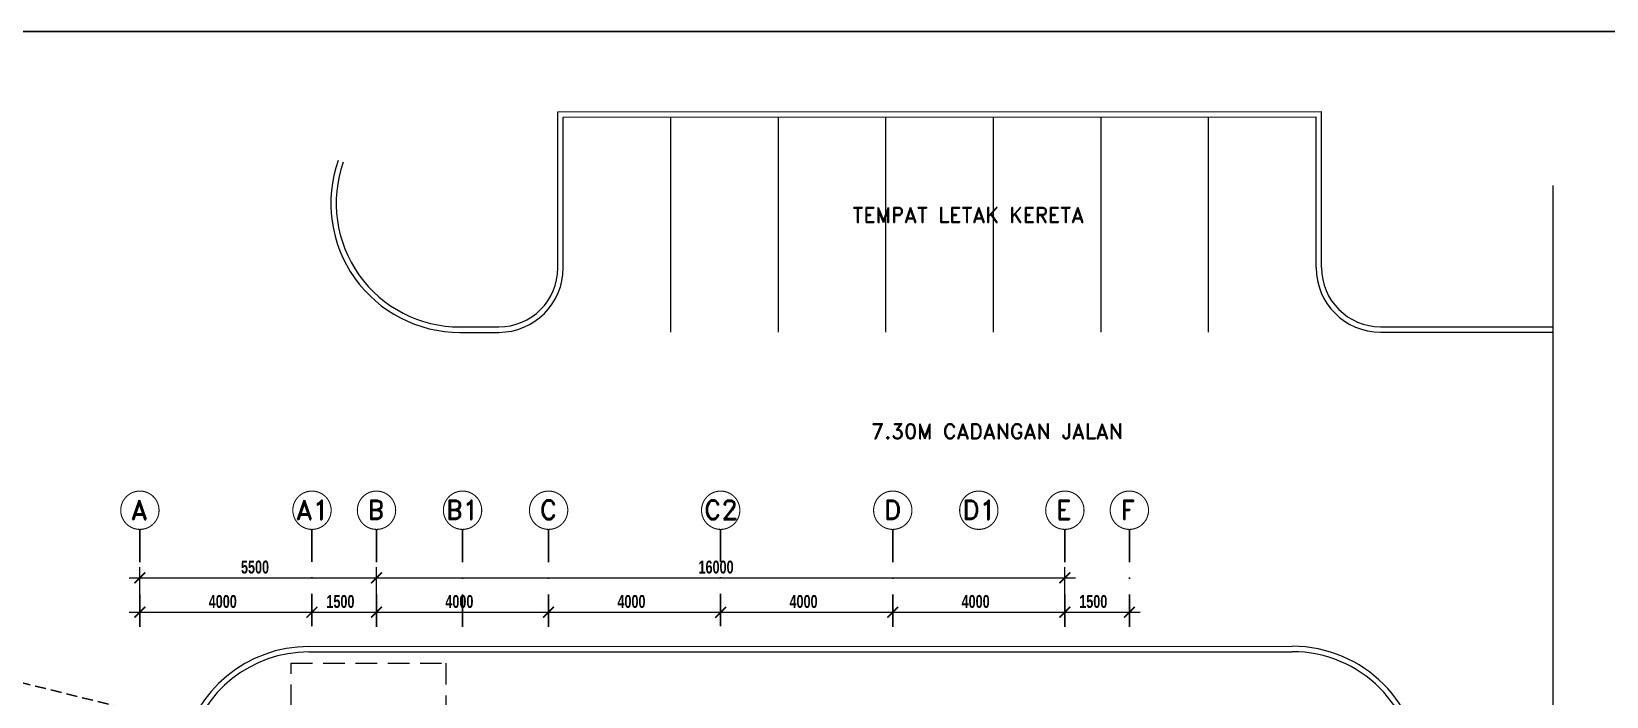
# Model space of a CAD drawing. Header units: inches. Extents: x -86493719 to 430035, y 21644 to 1519532.
# Drawn here: x 141424 to 178034, y 85700 to 101152 of the extents above; entities that cross this region are included whole.
import ezdxf
from ezdxf.enums import TextEntityAlignment as Align

# ---------------------------------------------------------------- set-up
doc = ezdxf.new("R2010")
doc.units = ezdxf.units.IN
doc.header["$MEASUREMENT"] = 0
for name, pattern in [('DASHDOT', [1, 0.5, -0.25, 0, -0.25]), ('DASHED2', [0.375, 0.25, -0.125]), ('HIDDEN', [0.375, 0.25, -0.125])]:
    doc.linetypes.add(name, pattern=pattern)
for name, color, linetype in [('carpark', 8, 'Continuous'), ('drain', 8, 'Continuous'), ('GRID', 8, 'DASHDOT'), ('GRID-TEXT', 8, 'Continuous'), ('kerb', 8, 'Continuous'), ('t.block', 4, 'Continuous')]:
    doc.layers.add(name, color=color, linetype=linetype)
for name, color, linetype, lineweight in [('dim', 8, 'Continuous', 20), ('line', 8, 'Continuous', 9), ('LW', 8, 'Continuous', 20), ('t3', 8, 'Continuous', 25)]:
    doc.layers.add(name, color=color, linetype=linetype, lineweight=lineweight)
doc.styles.add('style1', font='romand.shx', dxfattribs={"height": 250})
doc.styles.add('style2', font='sanssb__.ttf', dxfattribs={"height": 1200})
doc.styles.add('VERDANA1000', font='romand.shx', dxfattribs={"height": 1000})

msp = doc.modelspace()

# ---------------------------------------------------------------- linework, layer by layer
at = {"linetype": 'ByBlock', "const_width": 37.5}
for points in [[(144068, 88583), (143818, 88333)], [(149318, 88333), (149568, 88583)], [(149568, 88583), (149318, 88333)], [(165318, 88333), (165568, 88583)], [(144068, 87783), (143818, 87533)], [(148068, 87783), (147818, 87533)], [(147818, 87533), (148068, 87783)], [(149568, 87783), (149318, 87533)], [(149318, 87533), (149568, 87783)], [(153318, 87533), (153568, 87783)], [(153568, 87783), (153318, 87533)], [(157318, 87533), (157568, 87783)], [(157568, 87783), (157318, 87533)], [(161568, 87783), (161318, 87533)], [(161318, 87533), (161568, 87783)], [(165318, 87533), (165568, 87783)], [(165568, 87783), (165318, 87533)], [(166818, 87533), (167068, 87783)]]:
    msp.add_lwpolyline(points, dxfattribs=at)
at = {"layer": 'carpark', "linetype": 'Continuous', "lineweight": 0}
for p, q in [((156285, 94163), (156284, 99163)), ((158785, 94163), (158784, 99163)), ((161285, 94164), (161284, 99164)), ((163785, 94164), (163784, 99164)), ((166285, 94165), (166284, 99165)), ((168785, 94165), (168784, 99165))]:
    msp.add_line(p, q, dxfattribs=at)
at = {"layer": 'dim'}
for p, q in [((143943, 87963), (143943, 88708)), ((149443, 87963), (149443, 88708)), ((149443, 87963), (149443, 88708)), ((165443, 87963), (165443, 88708)), ((143693, 88458), (149693, 88458)), ((149193, 88458), (165693, 88458)), ((143693, 87658), (148193, 87658)), ((147693, 87658), (149693, 87658)), ((149193, 87658), (153693, 87658)), ((153193, 87658), (157693, 87658)), ((157193, 87658), (161693, 87658)), ((161193, 87658), (165693, 87658)), ((165193, 87658), (167193, 87658))]:
    msp.add_line(p, q, dxfattribs=at)
at = {"layer": 'drain', "linetype": 'DASHED2', "ltscale": 1000}
msp.add_line((137871, 86842), (145288, 85009), dxfattribs=at)
at = {"layer": 'GRID', "ltscale": 1500}
for p, q in [((143943, 87321), (143943, 89583)), ((151443, 87321), (151443, 89583)), ((153443, 87321), (153443, 89583)), ((157443, 89583), (157443, 87321)), ((161443, 87321), (161443, 89583)), ((165443, 87321), (165443, 89583)), ((166943, 87321), (166943, 89583))]:
    msp.add_line(p, q, dxfattribs=at)
at = {"layer": 'GRID', "linetype": 'DASHDOT', "ltscale": 1500}
for p, q in [((147943, 89583), (147943, 87321)), ((149443, 87321), (149443, 89583))]:
    msp.add_line(p, q, dxfattribs=at)
at = {"layer": 'GRID-TEXT', "const_width": 24.7}
for points in [[(144389, 90028, 1), (143498, 90028, 0.414214), (143943, 89583, 0.414214), (144389, 90028, 1)], [(148389, 90028, 1), (147498, 90028, 0.414214), (147943, 89583, 0.414214), (148389, 90028, 1)], [(149889, 90028, 1), (148998, 90028, 0.414214), (149443, 89583, 0.414214), (149889, 90028, 1)], [(151889, 90028, 1), (150998, 90028, 0.414214), (151443, 89583, 0.414214), (151889, 90028, 1)], [(153889, 90028, 1), (152998, 90028, 0.414214), (153443, 89583, 0.414214), (153889, 90028, 1)], [(157889, 90028, 1), (156998, 90028, 0.414214), (157443, 89583, 0.414214), (157889, 90028, 1)], [(161889, 90028, 1), (160998, 90028, 0.414214), (161443, 89583, 0.414214), (161889, 90028, 1)], [(163889, 90028, 1), (162998, 90028, 0.414214), (163443, 89583, 0.414214), (163889, 90028, 1)], [(165889, 90028, 1), (164998, 90028, 0.414214), (165443, 89583, 0.414214), (165889, 90028, 1)], [(167389, 90028, 1), (166498, 90028, 0.414214), (166943, 89583, 0.414214), (167389, 90028, 1)]]:
    msp.add_lwpolyline(points, format="xyb", dxfattribs=at)
at = {"layer": 'kerb', "linetype": 'Continuous', "lineweight": 0}
for p, q in [((153659, 99287), (171409, 99291)), ((153659, 95662), (153659, 99287)), ((171409, 95666), (171409, 99291)), ((153784, 99162), (171284, 99166)), ((153784, 95662), (153784, 99162)), ((171284, 95666), (171284, 99166)), ((151382, 94286), (152285, 94287)), ((151382, 94161), (152285, 94162))]:
    msp.add_line(p, q, dxfattribs=at)
for centre, radius, start, end in [((151382, 97161), 3000, 160.6234, 270.0124), ((151382, 97161), 2875, 160.6234, 270.0124), ((152284, 95662), 1500, 270.0124, 0.0124), ((152284, 95662), 1375, 270.0124, 0.0124), ((172784, 95666), 1500, 180.0124, 270.0124), ((172784, 95666), 1375, 180.0124, 270.0124)]:
    msp.add_arc(centre, radius, start, end, dxfattribs=at)
at = {"layer": 'line'}
msp.add_line((176789, 97575), (176789, 63386), dxfattribs=at)
at = {"layer": 'LW'}
for p, q in [((172785, 94291), (176789, 94292)), ((172785, 94166), (176789, 94167))]:
    msp.add_line(p, q, dxfattribs=at)
at = {"layer": 'LW', "linetype": 'Continuous', "lineweight": 0}
for p, q in [((147872, 86861), (170727, 86866)), ((147872, 86736), (170727, 86741))]:
    msp.add_line(p, q, dxfattribs=at)
at = {"layer": 'LW', "linetype": 'HIDDEN', "ltscale": 2000}
msp.add_lwpolyline([(147457, 86475), (151057, 86475), (151057, 82475), (147457, 82475)], close=True, dxfattribs=at)
at = {"layer": 'LW', "linetype": 'Continuous', "lineweight": 0}
for centre, radius, start, end in [((147873, 83861), 3000, 90.0124, 169.078), ((170728, 83866), 3000, 0.0124, 90.0124), ((147873, 83861), 2875, 90.0124, 166.7142), ((170728, 83866), 2875, 0.0124, 90.0124)]:
    msp.add_arc(centre, radius, start, end, dxfattribs=at)
at = {"layer": 't.block', "color": 7, "ltscale": 0.5}
msp.add_lwpolyline([(215040, 22692), (120185, 22692), (120185, 101152), (215040, 101152)], close=True, dxfattribs=at)

# ---------------------------------------------------------------- texts
at = {"layer": 'dim', "style": 'style2', "width": 0.7}
for s, p in [('5500', (146293, 88558)), ('16000', (156928, 88558)), ('4000', (145543, 87758)), ('1500', (148278, 87758)), ('4000', (151043, 87758)), ('4000', (155043, 87758)), ('4000', (159043, 87758)), ('4000', (163043, 87758)), ('1500', (165778, 87758))]:
    msp.add_text(s, height=300, dxfattribs=at).set_placement(p)
at = {"layer": 'GRID-TEXT', "style": 'style1'}
for s, p in [('A', (143734, 89813)), ('A1', (147572, 89813)), ('B', (149234, 89813)), ('B1', (151057, 89813)), ('C', (153234, 89813)), ('C2', (157053, 89813)), ('D', (161234, 89813)), ('D1', (163059, 89813)), ('E', (165234, 89813)), ('F', (166734, 89813))]:
    msp.add_text(s, height=450, dxfattribs=at).set_placement(p)
at = {"layer": 't3', "style": 'VERDANA1000'}
for s, p in [('TEMPAT LETAK KERETA', (163199, 96889)), ('7.30M CADANGAN JALAN', (163869, 91862))]:
    msp.add_text(s, height=350, dxfattribs=at).set_placement(p, align=Align.MIDDLE_CENTER)

doc.saveas('drawing.dxf')
